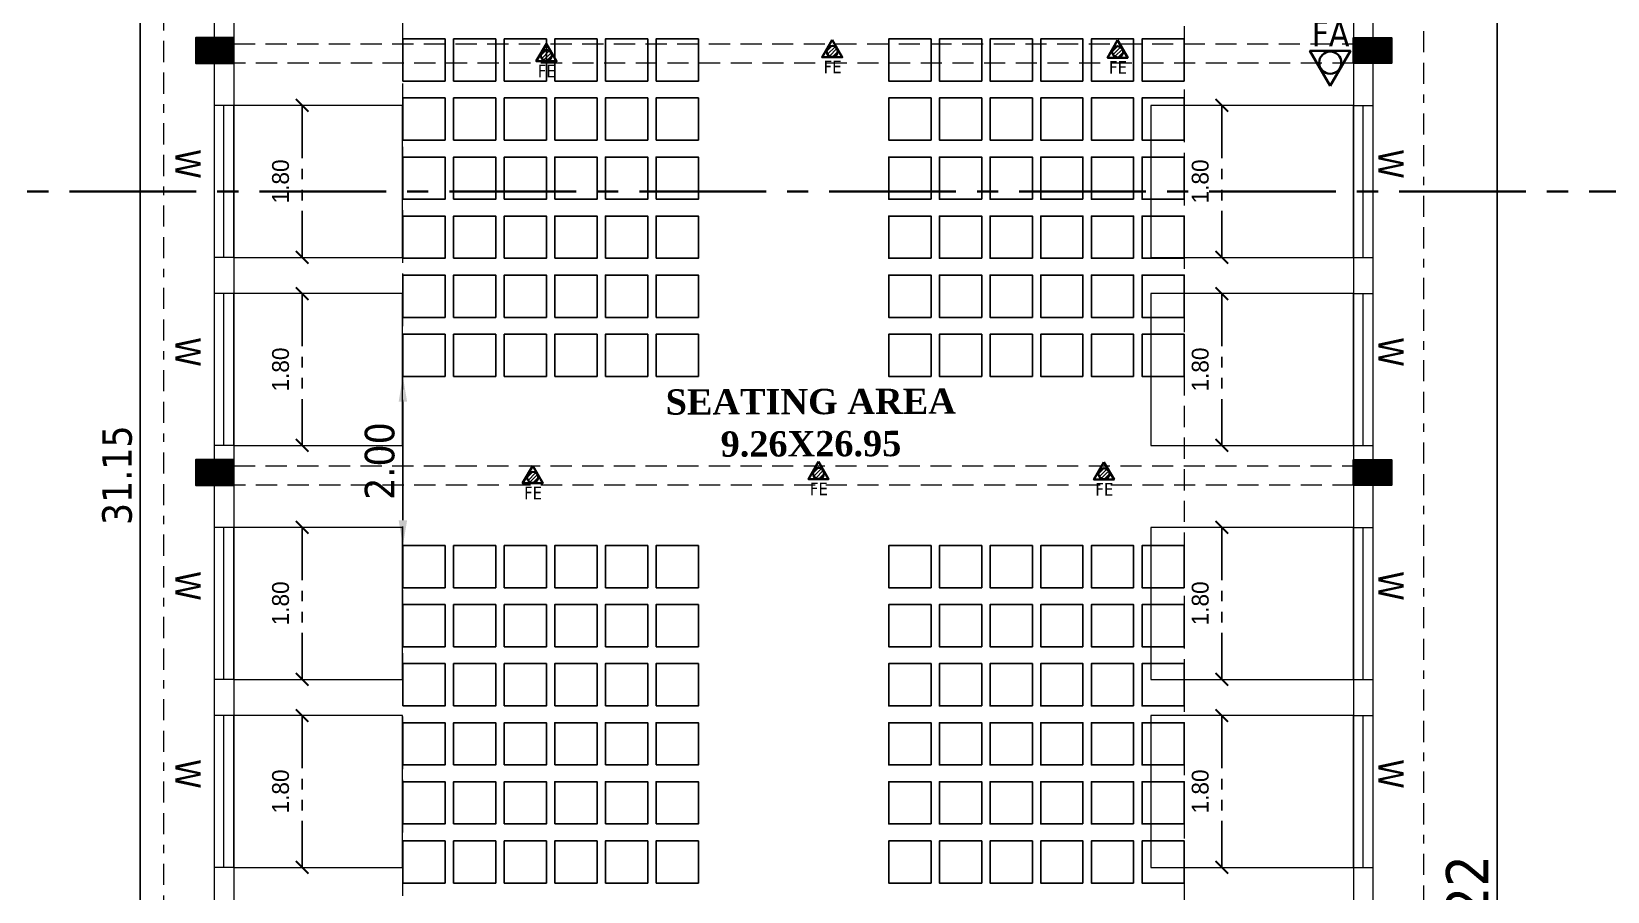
# Model space of a CAD drawing. Header units: metres. Extents: x -44 to 239, y -4 to 219.
# Drawn here: x 119.17 to 137.84, y 44.79 to 54.98 of the extents above; entities that cross this region are included whole.
import ezdxf

# ---------------------------------------------------------------- set-up
doc = ezdxf.new("R2010")
doc.units = ezdxf.units.M
doc.header["$MEASUREMENT"] = 0
for name, pattern in [('001- GROUND FLOOR PLAN$0$HIDDEN', [0.375, 0.25, -0.125]), ('BORDER2', [0.875, 0.25, -0.125, 0.25, -0.125, 0, -0.125]), ('CENTER2', [1.125, 0.75, -0.125, 0.125, -0.125]), ('HIDDEN2', [4.7625, 3.175, -1.5875]), ('PHANTOM2', [1.25, 0.625, -0.125, 0.125, -0.125, 0.125, -0.125])]:
    doc.linetypes.add(name, pattern=pattern)
for name, color, linetype in [('0 @ 1', 7, 'Continuous'), ('BLK_2_FLR_2_BLT_UP_AREA', 8, 'Continuous'), ('BLK_2_FLR_2_CARPET_AREA', 8, 'Continuous'), ('SEATING_AREA', 7, 'Continuous')]:
    doc.layers.add(name, color=color, linetype=linetype)
for name, color, linetype, lineweight in [('A-Column RCC', 6, 'Continuous', 30), ('A-Hatch Concrete-TC', 253, 'Continuous', 0), ('BLK_2_FLR_2_ROOM_1', 2, 'Continuous', 0), ('BLK_2_FLR_2_ROOM_1_LIGHT_VENTILATION_1', 232, 'Continuous', 0), ('BLK_2_FLR_2_SEATING_AREA', 7, 'Continuous', 0), ('FLOOR01', 7, 'Continuous', 30)]:
    doc.layers.add(name, color=color, linetype=linetype, lineweight=lineweight)
doc.styles.add('CODE', font='tahoma.ttf')
doc.styles.add('MtXpl_Times_New_Roma', font='timesbd.ttf')
doc.styles.add('USA TEXT', font='GOTHIC.TTF')
doc.dimstyles.new('1-100-ED', dxfattribs={"dimtxt": 0.2, "dimasz": 0.15, "dimexe": 0.18, "dimexo": 0.0625, "dimgap": 0.15, "dimtad": 1, "dimzin": 0, "dimdsep": 46, "dimtxsty": 'USA TEXT', "dimblk": 'ARCHTICK', "dimcen": 0.1, "dimse1": 1, "dimse2": 1, "dimclrd": 256, "dimclrt": 256, "dimadec": 0, "dimazin": 0, "dimtfac": 1, "dimtofl": 0, "dimtmove": 0, "dimatfit": 3, "dimldrblk": 'ARCHTICK', "dimfxl": 0, "dimtolj": 1, "dimtzin": 0, "dimarcsym": 0})
doc.dimstyles.new('OUTER', dxfattribs={"dimscale": 0, "dimtxt": 0.35, "dimasz": 0.3, "dimexe": 0.18, "dimexo": 0.0625, "dimgap": 0.09, "dimtad": 1, "dimzin": 0, "dimdsep": 46, "dimtxsty": 'CODE', "dimcen": 0.09, "dimse1": 1, "dimse2": 1, "dimclrd": 256, "dimclrt": 1, "dimadec": 0, "dimazin": 0, "dimtfac": 1, "dimtofl": 0, "dimtmove": 2, "dimatfit": 3, "dimfxl": 0, "dimtolj": 1, "dimtzin": 0, "dimarcsym": 0})
pattern_1 = [(45, (53.9881, 38.60598), (-0.022097087, 0.022097087), [])]
pattern_2 = [(45, (57.369214, 38.600393), (-0.022097087, 0.022097087), [])]
pattern_3 = [(45, (50.60281, 38.5574), (-0.022097087, 0.022097087), [])]
pattern_4 = [(45, (53.825957, 33.60598), (-0.022097087, 0.022097087), [])]
pattern_5 = [(45, (57.20707, 33.600393), (-0.022097087, 0.022097087), [])]
pattern_6 = [(45, (50.44067, 33.5574), (-0.022097087, 0.022097087), [])]

# ---------------------------------------------------------------- blocks, each defined once
blk = doc.blocks.new('cq')
at = {"layer": 'A-Hatch Concrete-TC'}
h = blk.add_hatch(dxfattribs=at)
h.set_pattern_fill('ANSI31', scale=0.01, angle=90)
h.set_pattern_definition([(135, (0, 0), (-0.00088388347648, -0.00088388347648), [])])
h.paths.add_polyline_path([(8280.033, -864.633), (8280.033, -864.333), (8279.583, -864.333), (8279.583, -864.633)])
at = {"layer": 'A-Column RCC', "color": 7}
blk.add_lwpolyline([(8280.033, -864.633), (8280.033, -864.333), (8279.583, -864.333), (8279.583, -864.633)], close=True, dxfattribs=at)
blk = doc.blocks.new('*D1026')
at = {"lineweight": -2, "ltscale": 2}
blk.add_line((136.532, 69.481), (136.532, 19.264), dxfattribs=at)
at = {"ltscale": 2}
for points in [[(136.449, 69.481), (136.615, 69.481), (136.532, 69.981)], [(136.449, 19.264), (136.615, 19.264), (136.532, 18.764)]]:
    blk.add_solid(points, dxfattribs=at)
at = {"layer": 'Defpoints', "color": 0, "ltscale": 2}
for p in [(129.665, 69.981), (129.075, 18.764), (136.532, 18.764)]:
    blk.add_point(p, dxfattribs=at)
at = {"color": 1, "lineweight": 20, "ltscale": 2, "insert": (136.182, 44.373), "char_height": 0.5, "attachment_point": 5, "rotation": 90, "style": 'CODE'}
blk.add_mtext('\\A1;51.22', dxfattribs=at)
blk = doc.blocks.new('*U388')
at = {"color": 1}
blk.add_lwpolyline([(-0.25, -0.25), (0.25, -0.25), (0.25, 0.25), (-0.25, 0.25)], close=True, dxfattribs=at)
blk = doc.blocks.new('*U389')
at = {"color": 0, "linetype": 'ByBlock', "lineweight": -2}
for p in [(0, 3.5), (0.6, 3.5), (1.2, 3.5), (1.8, 3.5), (2.4, 3.5), (3, 3.5), (0, 2.8), (0.6, 2.8), (1.2, 2.8), (1.8, 2.8), (2.4, 2.8), (3, 2.8), (0, 2.1), (0.6, 2.1), (1.2, 2.1), (1.8, 2.1), (2.4, 2.1), (3, 2.1), (0, 1.4), (0.6, 1.4), (1.2, 1.4), (1.8, 1.4), (2.4, 1.4), (3, 1.4), (0, 0.7), (0.6, 0.7), (1.2, 0.7), (1.8, 0.7), (2.4, 0.7), (3, 0.7), (0, 0), (0.6, 0), (1.2, 0), (1.8, 0), (2.4, 0), (3, 0)]:
    blk.add_blockref('*U388', p, dxfattribs=at)
blk = doc.blocks.new('*U386')
at = {"color": 1}
blk.add_lwpolyline([(-0.25, -0.25), (0.25, -0.25), (0.25, 0.25), (-0.25, 0.25)], close=True, dxfattribs=at)
blk = doc.blocks.new('*U387')
at = {"color": 0, "linetype": 'ByBlock', "lineweight": -2}
for p in [(0, 3.5), (0.6, 3.5), (1.2, 3.5), (1.8, 3.5), (2.4, 3.5), (3, 3.5), (0, 2.8), (0.6, 2.8), (1.2, 2.8), (1.8, 2.8), (2.4, 2.8), (3, 2.8), (0, 2.1), (0.6, 2.1), (1.2, 2.1), (1.8, 2.1), (2.4, 2.1), (3, 2.1), (0, 1.4), (0.6, 1.4), (1.2, 1.4), (1.8, 1.4), (2.4, 1.4), (3, 1.4), (0, 0.7), (0.6, 0.7), (1.2, 0.7), (1.8, 0.7), (2.4, 0.7), (3, 0.7), (0, 0), (0.6, 0), (1.2, 0), (1.8, 0), (2.4, 0), (3, 0)]:
    blk.add_blockref('*U386', p, dxfattribs=at)
blk = doc.blocks.new('*U378')
at = {"color": 1}
blk.add_lwpolyline([(-0.25, -0.25), (0.25, -0.25), (0.25, 0.25), (-0.25, 0.25)], close=True, dxfattribs=at)
blk = doc.blocks.new('*U379')
at = {"color": 0, "linetype": 'ByBlock', "lineweight": -2}
for p in [(0, 3.5), (0.6, 3.5), (1.2, 3.5), (1.8, 3.5), (2.4, 3.5), (3, 3.5), (0, 2.8), (0.6, 2.8), (1.2, 2.8), (1.8, 2.8), (2.4, 2.8), (3, 2.8), (0, 2.1), (0.6, 2.1), (1.2, 2.1), (1.8, 2.1), (2.4, 2.1), (3, 2.1), (0, 1.4), (0.6, 1.4), (1.2, 1.4), (1.8, 1.4), (2.4, 1.4), (3, 1.4), (0, 0.7), (0.6, 0.7), (1.2, 0.7), (1.8, 0.7), (2.4, 0.7), (3, 0.7), (0, 0), (0.6, 0), (1.2, 0), (1.8, 0), (2.4, 0), (3, 0)]:
    blk.add_blockref('*U378', p, dxfattribs=at)
blk = doc.blocks.new('*U380')
at = {"color": 1}
blk.add_lwpolyline([(-0.25, -0.25), (0.25, -0.25), (0.25, 0.25), (-0.25, 0.25)], close=True, dxfattribs=at)
blk = doc.blocks.new('*U381')
at = {"color": 0, "linetype": 'ByBlock', "lineweight": -2}
for p in [(0, 3.5), (0.6, 3.5), (1.2, 3.5), (1.8, 3.5), (2.4, 3.5), (3, 3.5), (0, 2.8), (0.6, 2.8), (1.2, 2.8), (1.8, 2.8), (2.4, 2.8), (3, 2.8), (0, 2.1), (0.6, 2.1), (1.2, 2.1), (1.8, 2.1), (2.4, 2.1), (3, 2.1), (0, 1.4), (0.6, 1.4), (1.2, 1.4), (1.8, 1.4), (2.4, 1.4), (3, 1.4), (0, 0.7), (0.6, 0.7), (1.2, 0.7), (1.8, 0.7), (2.4, 0.7), (3, 0.7), (0, 0), (0.6, 0), (1.2, 0), (1.8, 0), (2.4, 0), (3, 0)]:
    blk.add_blockref('*U380', p, dxfattribs=at)
blk = doc.blocks.new('*D1145')
at = {"lineweight": -2}
blk.add_line((123.572, 50.589), (123.572, 49.185), dxfattribs=at)
for points in [[(123.522, 50.589), (123.622, 50.589), (123.572, 50.889)], [(123.522, 49.185), (123.622, 49.185), (123.572, 48.885)]]:
    blk.add_solid(points)
at = {"layer": 'Defpoints', "color": 0}
for p in [(123.572, 50.889), (123.572, 48.885), (123.572, 48.885)]:
    blk.add_point(p, dxfattribs=at)
at = {"color": 1, "lineweight": 20, "insert": (123.299, 49.887), "char_height": 0.35, "attachment_point": 5, "rotation": 90, "style": 'CODE'}
blk.add_mtext('\\A1;2.00', dxfattribs=at)
blk = doc.blocks.new('*D1042')
at = {"lineweight": -2}
blk.add_line((120.461, 34.444), (120.461, 64.991), dxfattribs=at)
for points in [[(120.411, 64.991), (120.511, 64.991), (120.461, 65.291)], [(120.411, 34.444), (120.511, 34.444), (120.461, 34.144)]]:
    blk.add_solid(points)
at = {"layer": 'Defpoints', "color": 0}
for p in [(120.461, 65.291), (121.572, 65.291), (121.572, 34.144)]:
    blk.add_point(p, dxfattribs=at)
at = {"color": 1, "lineweight": 20, "insert": (120.189, 49.718), "char_height": 0.35, "attachment_point": 5, "rotation": 90, "style": 'CODE'}
blk.add_mtext('\\A1;31.15', dxfattribs=at)
blk = doc.blocks.new('_ArchTick')
at = {"color": 0, "linetype": 'ByBlock', "const_width": 0.15}
blk.add_lwpolyline([(-0.5, -0.5), (0.5, 0.5)], dxfattribs=at)
blk = doc.blocks.new('*D703')
at = {"layer": 'BLK_2_FLR_2_ROOM_1_LIGHT_VENTILATION_1', "linetype": 'PHANTOM2', "lineweight": -2}
blk.add_line((122.379, 46.871), (122.379, 45.071), dxfattribs=at)
at = {"layer": 'Defpoints', "color": 0}
for p in [(121.71, 46.871), (121.71, 45.071), (122.379, 45.071)]:
    blk.add_point(p, dxfattribs=at)
at = {"layer": 'BLK_2_FLR_2_ROOM_1_LIGHT_VENTILATION_1', "lineweight": -2, "xscale": 0.15, "yscale": 0.15, "zscale": 0.15}
for p, rotation in [((122.379, 46.871), 90), ((122.379, 45.071), 270)]:
    blk.add_blockref('_ArchTick', p, dxfattribs=dict(at, rotation=rotation))
at = {"layer": 'BLK_2_FLR_2_ROOM_1_LIGHT_VENTILATION_1', "insert": (122.124, 45.971), "char_height": 0.2, "attachment_point": 5, "rotation": 90, "style": 'USA TEXT'}
blk.add_mtext('\\A1;1.80', dxfattribs=at)
blk = doc.blocks.new('*D704')
at = {"layer": 'BLK_2_FLR_2_ROOM_1_LIGHT_VENTILATION_1', "linetype": 'PHANTOM2', "lineweight": -2}
blk.add_line((122.379, 49.1), (122.379, 47.3), dxfattribs=at)
at = {"layer": 'Defpoints', "color": 0}
for p in [(121.71, 49.1), (121.71, 47.3), (122.379, 47.3)]:
    blk.add_point(p, dxfattribs=at)
at = {"layer": 'BLK_2_FLR_2_ROOM_1_LIGHT_VENTILATION_1', "lineweight": -2, "xscale": 0.15, "yscale": 0.15, "zscale": 0.15}
for p, rotation in [((122.379, 49.1), 90), ((122.379, 47.3), 270)]:
    blk.add_blockref('_ArchTick', p, dxfattribs=dict(at, rotation=rotation))
at = {"layer": 'BLK_2_FLR_2_ROOM_1_LIGHT_VENTILATION_1', "insert": (122.124, 48.2), "char_height": 0.2, "attachment_point": 5, "rotation": 90, "style": 'USA TEXT'}
blk.add_mtext('\\A1;1.80', dxfattribs=at)
blk = doc.blocks.new('*D705')
at = {"layer": 'BLK_2_FLR_2_ROOM_1_LIGHT_VENTILATION_1', "linetype": 'PHANTOM2', "lineweight": -2}
blk.add_line((122.379, 51.871), (122.379, 50.071), dxfattribs=at)
at = {"layer": 'Defpoints', "color": 0}
for p in [(121.71, 51.871), (121.71, 50.071), (122.379, 50.071)]:
    blk.add_point(p, dxfattribs=at)
at = {"layer": 'BLK_2_FLR_2_ROOM_1_LIGHT_VENTILATION_1', "lineweight": -2, "xscale": 0.15, "yscale": 0.15, "zscale": 0.15}
for p, rotation in [((122.379, 51.871), 90), ((122.379, 50.071), 270)]:
    blk.add_blockref('_ArchTick', p, dxfattribs=dict(at, rotation=rotation))
at = {"layer": 'BLK_2_FLR_2_ROOM_1_LIGHT_VENTILATION_1', "insert": (122.124, 50.971), "char_height": 0.2, "attachment_point": 5, "rotation": 90, "style": 'USA TEXT'}
blk.add_mtext('\\A1;1.80', dxfattribs=at)
blk = doc.blocks.new('*D706')
at = {"layer": 'BLK_2_FLR_2_ROOM_1_LIGHT_VENTILATION_1', "linetype": 'PHANTOM2', "lineweight": -2}
blk.add_line((122.379, 54.1), (122.379, 52.3), dxfattribs=at)
at = {"layer": 'Defpoints', "color": 0}
for p in [(121.71, 54.1), (121.71, 52.3), (122.379, 52.3)]:
    blk.add_point(p, dxfattribs=at)
at = {"layer": 'BLK_2_FLR_2_ROOM_1_LIGHT_VENTILATION_1', "lineweight": -2, "xscale": 0.15, "yscale": 0.15, "zscale": 0.15}
for p, rotation in [((122.379, 54.1), 90), ((122.379, 52.3), 270)]:
    blk.add_blockref('_ArchTick', p, dxfattribs=dict(at, rotation=rotation))
at = {"layer": 'BLK_2_FLR_2_ROOM_1_LIGHT_VENTILATION_1', "insert": (122.124, 53.2), "char_height": 0.2, "attachment_point": 5, "rotation": 90, "style": 'USA TEXT'}
blk.add_mtext('\\A1;1.80', dxfattribs=at)
blk = doc.blocks.new('*D716')
at = {"layer": 'BLK_2_FLR_2_ROOM_1_LIGHT_VENTILATION_1', "linetype": 'PHANTOM2', "lineweight": -2}
blk.add_line((133.272, 54.1), (133.272, 52.3), dxfattribs=at)
at = {"layer": 'Defpoints', "color": 0}
for p in [(132.603, 54.1), (132.603, 52.3), (133.272, 52.3)]:
    blk.add_point(p, dxfattribs=at)
at = {"layer": 'BLK_2_FLR_2_ROOM_1_LIGHT_VENTILATION_1', "lineweight": -2, "xscale": 0.15, "yscale": 0.15, "zscale": 0.15}
for p, rotation in [((133.272, 54.1), 90), ((133.272, 52.3), 270)]:
    blk.add_blockref('_ArchTick', p, dxfattribs=dict(at, rotation=rotation))
at = {"layer": 'BLK_2_FLR_2_ROOM_1_LIGHT_VENTILATION_1', "insert": (133.017, 53.2), "char_height": 0.2, "attachment_point": 5, "rotation": 90, "style": 'USA TEXT'}
blk.add_mtext('\\A1;1.80', dxfattribs=at)
blk = doc.blocks.new('*D717')
at = {"layer": 'BLK_2_FLR_2_ROOM_1_LIGHT_VENTILATION_1', "linetype": 'PHANTOM2', "lineweight": -2}
blk.add_line((133.272, 51.871), (133.272, 50.071), dxfattribs=at)
at = {"layer": 'Defpoints', "color": 0}
for p in [(132.603, 51.871), (132.603, 50.071), (133.272, 50.071)]:
    blk.add_point(p, dxfattribs=at)
at = {"layer": 'BLK_2_FLR_2_ROOM_1_LIGHT_VENTILATION_1', "lineweight": -2, "xscale": 0.15, "yscale": 0.15, "zscale": 0.15}
for p, rotation in [((133.272, 51.871), 90), ((133.272, 50.071), 270)]:
    blk.add_blockref('_ArchTick', p, dxfattribs=dict(at, rotation=rotation))
at = {"layer": 'BLK_2_FLR_2_ROOM_1_LIGHT_VENTILATION_1', "insert": (133.017, 50.971), "char_height": 0.2, "attachment_point": 5, "rotation": 90, "style": 'USA TEXT'}
blk.add_mtext('\\A1;1.80', dxfattribs=at)
blk = doc.blocks.new('*D718')
at = {"layer": 'BLK_2_FLR_2_ROOM_1_LIGHT_VENTILATION_1', "linetype": 'PHANTOM2', "lineweight": -2}
blk.add_line((133.272, 49.1), (133.272, 47.3), dxfattribs=at)
at = {"layer": 'Defpoints', "color": 0}
for p in [(132.603, 49.1), (132.603, 47.3), (133.272, 47.3)]:
    blk.add_point(p, dxfattribs=at)
at = {"layer": 'BLK_2_FLR_2_ROOM_1_LIGHT_VENTILATION_1', "lineweight": -2, "xscale": 0.15, "yscale": 0.15, "zscale": 0.15}
for p, rotation in [((133.272, 49.1), 90), ((133.272, 47.3), 270)]:
    blk.add_blockref('_ArchTick', p, dxfattribs=dict(at, rotation=rotation))
at = {"layer": 'BLK_2_FLR_2_ROOM_1_LIGHT_VENTILATION_1', "insert": (133.017, 48.2), "char_height": 0.2, "attachment_point": 5, "rotation": 90, "style": 'USA TEXT'}
blk.add_mtext('\\A1;1.80', dxfattribs=at)
blk = doc.blocks.new('*D719')
at = {"layer": 'BLK_2_FLR_2_ROOM_1_LIGHT_VENTILATION_1', "linetype": 'PHANTOM2', "lineweight": -2}
blk.add_line((133.272, 46.871), (133.272, 45.071), dxfattribs=at)
at = {"layer": 'Defpoints', "color": 0}
for p in [(132.603, 46.871), (132.603, 45.071), (133.272, 45.071)]:
    blk.add_point(p, dxfattribs=at)
at = {"layer": 'BLK_2_FLR_2_ROOM_1_LIGHT_VENTILATION_1', "lineweight": -2, "xscale": 0.15, "yscale": 0.15, "zscale": 0.15}
for p, rotation in [((133.272, 46.871), 90), ((133.272, 45.071), 270)]:
    blk.add_blockref('_ArchTick', p, dxfattribs=dict(at, rotation=rotation))
at = {"layer": 'BLK_2_FLR_2_ROOM_1_LIGHT_VENTILATION_1', "insert": (133.017, 45.971), "char_height": 0.2, "attachment_point": 5, "rotation": 90, "style": 'USA TEXT'}
blk.add_mtext('\\A1;1.80', dxfattribs=at)

msp = doc.modelspace()

# ---------------------------------------------------------------- hatches: boundary and pattern name
at = {"lineweight": 25}
h = msp.add_hatch(dxfattribs=at)
h.set_pattern_fill('ANSI31', color=256, scale=0.25)
h.set_pattern_definition(pattern_3)
h.paths.add_polyline_path([(125.20613, 54.69266, 1), (125.33727, 54.69266, 1)])
h = msp.add_hatch(dxfattribs=at)
h.set_pattern_fill('ANSI31', color=256, scale=0.25)
h.set_pattern_definition(pattern_3)
h.paths.add_polyline_path([(125.20613, 54.69266, 1), (125.33727, 54.69266, 1)])
h = msp.add_hatch(dxfattribs=at)
h.set_pattern_fill('ANSI31', color=256, scale=0.25)
h.set_pattern_definition(pattern_1)
h.paths.add_polyline_path([(128.59142, 54.74124, 1), (128.72256, 54.74124, 1)])
h = msp.add_hatch(dxfattribs=at)
h.set_pattern_fill('ANSI31', color=256, scale=0.25)
h.set_pattern_definition(pattern_1)
h.paths.add_polyline_path([(128.59142, 54.74124, 1), (128.72256, 54.74124, 1)])
h = msp.add_hatch(dxfattribs=at)
h.set_pattern_fill('ANSI31', color=256, scale=0.25)
h.set_pattern_definition(pattern_2)
h.paths.add_polyline_path([(131.97253, 54.73565, 1), (132.10367, 54.73565, 1)])
h = msp.add_hatch(dxfattribs=at)
h.set_pattern_fill('ANSI31', color=256, scale=0.25)
h.set_pattern_definition(pattern_2)
h.paths.add_polyline_path([(131.97253, 54.73565, 1), (132.10367, 54.73565, 1)])
h = msp.add_hatch(dxfattribs=at)
h.set_pattern_fill('ANSI31', color=256, scale=0.25)
h.set_pattern_definition(pattern_6)
h.paths.add_polyline_path([(125.04399, 49.69266, 1), (125.17513, 49.69266, 1)])
h = msp.add_hatch(dxfattribs=at)
h.set_pattern_fill('ANSI31', color=256, scale=0.25)
h.set_pattern_definition(pattern_6)
h.paths.add_polyline_path([(125.04399, 49.69266, 1), (125.17513, 49.69266, 1)])
h = msp.add_hatch(dxfattribs=at)
h.set_pattern_fill('ANSI31', color=256, scale=0.25)
h.set_pattern_definition(pattern_4)
h.paths.add_polyline_path([(128.42927, 49.74124, 1), (128.56041, 49.74124, 1)])
h = msp.add_hatch(dxfattribs=at)
h.set_pattern_fill('ANSI31', color=256, scale=0.25)
h.set_pattern_definition(pattern_4)
h.paths.add_polyline_path([(128.42927, 49.74124, 1), (128.56041, 49.74124, 1)])
h = msp.add_hatch(dxfattribs=at)
h.set_pattern_fill('ANSI31', color=256, scale=0.25)
h.set_pattern_definition(pattern_5)
h.paths.add_polyline_path([(131.81039, 49.73565, 1), (131.94153, 49.73565, 1)])
h = msp.add_hatch(dxfattribs=at)
h.set_pattern_fill('ANSI31', color=256, scale=0.25)
h.set_pattern_definition(pattern_5)
h.paths.add_polyline_path([(131.81039, 49.73565, 1), (131.94153, 49.73565, 1)])

# ---------------------------------------------------------------- linework, layer by layer
at = {"color": 7, "linetype": '001- GROUND FLOOR PLAN$0$HIDDEN', "lineweight": 20}
for p, q in [((121.5717, 54.83107), (134.8317, 54.83107)), ((134.8317, 54.60107), (121.5717, 54.60107)), ((121.5717, 49.83107), (134.8317, 49.83107)), ((134.8317, 49.60107), (121.5717, 49.60107))]:
    msp.add_line(p, q, dxfattribs=at)
at = {"color": 7, "lineweight": 20}
for p, q in [((121.56767, 54.09952), (121.33767, 54.09952)), ((134.8317, 54.09952), (135.0617, 54.09952)), ((121.56767, 52.29952), (121.33767, 52.29952)), ((134.8317, 52.29952), (135.0617, 52.29952)), ((121.56767, 51.87117), (121.33767, 51.87117)), ((134.8317, 51.87117), (135.0617, 51.87117)), ((121.56767, 50.07117), (121.33767, 50.07117)), ((134.8317, 50.07117), (135.0617, 50.07117)), ((121.56767, 49.09952), (121.33767, 49.09952)), ((134.8317, 49.09952), (135.0617, 49.09952)), ((121.56767, 47.29952), (121.33767, 47.29952)), ((134.8317, 47.29952), (135.0617, 47.29952)), ((121.56767, 46.87117), (121.33767, 46.87117)), ((134.8317, 46.87117), (135.0617, 46.87117)), ((121.56767, 45.07117), (121.33767, 45.07117)), ((134.8317, 45.07117), (135.0617, 45.07117))]:
    msp.add_line(p, q, dxfattribs=at)
at = {"color": 7, "linetype": 'HIDDEN2', "lineweight": 20}
for p, q in [((121.45267, 52.29952), (121.45267, 54.09952)), ((134.9467, 52.29952), (134.9467, 54.09952)), ((121.45267, 50.07117), (121.45267, 51.87117)), ((134.9467, 50.07117), (134.9467, 51.87117)), ((121.45267, 47.29952), (121.45267, 49.09952)), ((134.9467, 47.29952), (134.9467, 49.09952)), ((121.45267, 45.07117), (121.45267, 46.87117)), ((134.9467, 45.07117), (134.9467, 46.87117))]:
    msp.add_line(p, q, dxfattribs=at)
at = {"color": 3, "linetype": 'CENTER2', "lineweight": 35, "ltscale": 2}
msp.add_line((154.87302, 53.0808), (82.00167, 53.0808), dxfattribs=at)
at = {"linetype": 'BORDER2', "lineweight": 20}
msp.add_lwpolyline([(120.7417, 18.16407), (120.7417, 70.58107), (135.6617, 70.58107), (135.6617, 18.16407)], close=True, dxfattribs=at)
at = {"color": 7, "lineweight": 20}
msp.add_lwpolyline([(134.8317, 67.52107), (134.8317, 21.22407)], dxfattribs=at)
at = {"lineweight": 35}
for points in [[(128.65699, 54.87966), (128.53711, 54.67203), (128.77686, 54.67203)], [(128.65699, 54.87966), (128.53711, 54.67203), (128.77686, 54.67203)], [(125.2717, 54.83107), (125.15183, 54.62345), (125.39157, 54.62345)], [(125.2717, 54.83107), (125.15183, 54.62345), (125.39157, 54.62345)], [(132.0381, 54.87407), (131.91823, 54.66644), (132.15798, 54.66644)], [(132.0381, 54.87407), (131.91823, 54.66644), (132.15798, 54.66644)], [(134.55561, 54.33089), (134.79535, 54.74615), (134.31586, 54.74615)], [(134.55561, 54.33089), (134.79535, 54.74615), (134.31586, 54.74615)], [(128.49484, 49.87966), (128.37497, 49.67203), (128.61472, 49.67203)], [(128.49484, 49.87966), (128.37497, 49.67203), (128.61472, 49.67203)], [(131.87596, 49.87407), (131.75609, 49.66644), (131.99583, 49.66644)], [(131.87596, 49.87407), (131.75609, 49.66644), (131.99583, 49.66644)], [(125.10956, 49.83107), (124.98968, 49.62345), (125.22943, 49.62345)], [(125.10956, 49.83107), (124.98968, 49.62345), (125.22943, 49.62345)]]:
    msp.add_lwpolyline(points, close=True, dxfattribs=at)
for centre, radius in [((125.2717, 54.69266), 0.06557), ((125.2717, 54.69266), 0.06557), ((128.65699, 54.74124), 0.06557), ((128.65699, 54.74124), 0.06557), ((132.0381, 54.73565), 0.06557), ((132.0381, 54.73565), 0.06557), ((134.55561, 54.60773), 0.13114), ((134.55561, 54.60773), 0.13114), ((125.10956, 49.69266), 0.06557), ((125.10956, 49.69266), 0.06557), ((128.49484, 49.74124), 0.06557), ((128.49484, 49.74124), 0.06557), ((131.87596, 49.73565), 0.06557), ((131.87596, 49.73565), 0.06557)]:
    msp.add_circle(centre, radius, dxfattribs=at)
at = {"layer": 'BLK_2_FLR_2_BLT_UP_AREA', "color": 8, "lineweight": 20}
msp.add_lwpolyline([(121.3417, 18.76407), (121.3417, 69.98107), (135.0617, 69.98107), (135.0617, 18.76407)], close=True, dxfattribs=at)
at = {"layer": 'BLK_2_FLR_2_CARPET_AREA', "color": 8, "lineweight": 20}
msp.add_lwpolyline([(132.6017, 67.52107), (134.8317, 67.52107), (134.8317, 29.00407), (134.8317, 23.45407), (121.5717, 23.45407), (121.5717, 65.29107), (126.5717, 65.29107), (126.5717, 69.75107), (132.6017, 69.75107)], close=True, dxfattribs=at)
at = {"layer": 'BLK_2_FLR_2_ROOM_1'}
msp.add_lwpolyline([(132.6017, 67.52107), (134.8317, 67.52107), (134.8317, 29.00407), (134.8317, 23.45407), (121.5717, 23.45407), (121.5717, 65.29107), (126.5717, 65.29107), (126.5717, 69.75107), (132.6017, 69.75107)], close=True, dxfattribs=at)
at = {"layer": 'BLK_2_FLR_2_ROOM_1_LIGHT_VENTILATION_1', "color": 2}
for points in [[(121.56767, 52.29952), (123.56767, 52.29952), (123.56767, 54.09952), (121.56767, 54.09952)], [(132.4317, 52.29952), (134.8317, 52.29952), (134.8317, 54.09952), (132.4317, 54.09952)], [(121.56767, 50.07117), (123.56767, 50.07117), (123.56767, 51.87117), (121.56767, 51.87117)], [(132.4317, 50.07117), (134.8317, 50.07117), (134.8317, 51.87117), (132.4317, 51.87117)], [(121.56767, 47.29952), (123.56767, 47.29952), (123.56767, 49.09952), (121.56767, 49.09952)], [(132.4317, 47.29952), (134.8317, 47.29952), (134.8317, 49.09952), (132.4317, 49.09952)], [(121.56767, 45.07117), (123.56767, 45.07117), (123.56767, 46.87117), (121.56767, 46.87117)], [(132.4317, 45.07117), (134.8317, 45.07117), (134.8317, 46.87117), (132.4317, 46.87117)]]:
    msp.add_lwpolyline(points, close=True, dxfattribs=at)
at = {"layer": 'BLK_2_FLR_2_SEATING_AREA', "linetype": '001- GROUND FLOOR PLAN$0$HIDDEN', "lineweight": 20}
msp.add_lwpolyline([(123.5717, 63.28917), (132.82767, 63.28917), (132.82767, 36.48549), (123.5717, 36.48549)], close=True, dxfattribs=at)
at = {"layer": 'SEATING_AREA', "linetype": '001- GROUND FLOOR PLAN$0$HIDDEN', "lineweight": 20}
msp.add_lwpolyline([(123.5717, 63.28909), (132.82767, 63.28909), (132.82767, 36.48541), (123.5717, 36.48541)], close=True, dxfattribs=at)

# ---------------------------------------------------------------- block references
at = {"color": 7, "lineweight": 20}
for name, p in [('cq', (-8158.46162, 919.2336)), ('*U389', (123.8217, 51.13925)), ('cq', (-8158.46162, 914.2336)), ('*U379', (123.8217, 45.13549))]:
    msp.add_blockref(name, p, dxfattribs=at)
at = {"color": 7, "lineweight": 20, "xscale": -1}
for name, p in [('*U387', (132.57767, 51.13925)), ('cq', (8414.86502, 919.2336)), ('cq', (8414.86502, 914.2336)), ('*U381', (132.57767, 45.13549))]:
    msp.add_blockref(name, p, dxfattribs=at)

# ---------------------------------------------------------------- texts
at = {"lineweight": 35, "style": 'CODE'}
for s, height, p in [('FA', 0.3, (134.3365, 54.80272)), ('FE', 0.15, (125.16955, 54.43305)), ('FE', 0.15, (125.16955, 54.43305)), ('FE', 0.15, (128.55484, 54.48163)), ('FE', 0.15, (128.55484, 54.48163)), ('FE', 0.15, (131.93595, 54.47604)), ('FE', 0.15, (131.93595, 54.47604)), ('FE', 0.15, (125.0074, 49.43305)), ('FE', 0.15, (125.0074, 49.43305)), ('FE', 0.15, (128.39269, 49.48163)), ('FE', 0.15, (128.39269, 49.48163)), ('FE', 0.15, (131.77381, 49.47604)), ('FE', 0.15, (131.77381, 49.47604))]:
    msp.add_text(s, height=height, dxfattribs=at).set_placement(p)
at = {"color": 7, "lineweight": 20, "insert": (125.32432, 49.92512), "char_height": 0.3, "width": 6.0079231, "attachment_point": 7, "rotation": 0.182444, "style": 'MtXpl_Times_New_Roma'}
msp.add_mtext('{\\W6.0115;  }SEATING AREA\\P{\\W8.87966;  }9.26X26.95', dxfattribs=at)
at = {"layer": 'FLOOR01', "color": 7, "lineweight": 20, "style": 'CODE'}
for p in [(120.87495, 53.58214), (135.12442, 53.58214), (120.87495, 51.35379), (135.12442, 51.35379), (120.87495, 48.58214), (135.12442, 48.58214), (120.87495, 46.35379), (135.12442, 46.35379)]:
    msp.add_text('W', height=0.3, rotation=270, dxfattribs=at).set_placement(p)

# ---------------------------------------------------------------- dimensions: what is measured, and where the dimension line sits
at = {"layer": '0 @ 1', "color": 7, "lineweight": 20, "ltscale": 2}
dim = msp.add_linear_dim(base=(136.53192, 18.76407), p1=(129.66547, 69.98107), p2=(129.07468, 18.76407), angle=90, dimstyle='OUTER', override={"dimscale": 1, "dimtxt": 0.5, "dimasz": 0.5, "dimtad": 3, "dimtix": 0, "dimtofl": 0, "dimtmove": 2, "dimatfit": 3}, dxfattribs=at)
dim.commit()
dim.dimension.update_dxf_attribs({"geometry": '*D1026', "text_midpoint": (136.18151, 44.37257)})
at = {"layer": '0 @ 1', "color": 7, "lineweight": 20}
for base, p1, p2, picture, middle in [((120.46146, 65.29107), (121.5717, 34.14407), (121.5717, 65.29107), '*D1042', (120.18917, 49.71757)), ((123.5717, 48.88549), (123.5717, 50.88925), (123.5717, 48.88549), '*D1145', (123.29941, 49.88737))]:
    dim = msp.add_linear_dim(base=base, p1=p1, p2=p2, angle=90, dimstyle='OUTER', override={"dimscale": 1, "dimtix": 0, "dimtofl": 0, "dimtmove": 2, "dimatfit": 3}, dxfattribs=at)
    dim.commit()
    dim.dimension.update_dxf_attribs({"geometry": picture, "text_midpoint": middle})
at = {"layer": 'BLK_2_FLR_2_ROOM_1_LIGHT_VENTILATION_1', "color": 232}
for base, p1, p2, picture, middle in [((122.37935, 52.29952), (121.71047, 54.09952), (121.71047, 52.29952), '*D706', (122.12432, 53.19952)), ((133.27194, 52.29952), (132.60306, 54.09952), (132.60306, 52.29952), '*D716', (133.01691, 53.19952)), ((122.37935, 50.07117), (121.71047, 51.87117), (121.71047, 50.07117), '*D705', (122.12432, 50.97117)), ((133.27194, 50.07117), (132.60306, 51.87117), (132.60306, 50.07117), '*D717', (133.01691, 50.97117)), ((122.37935, 47.29952), (121.71047, 49.09952), (121.71047, 47.29952), '*D704', (122.12432, 48.19952)), ((133.27194, 47.29952), (132.60306, 49.09952), (132.60306, 47.29952), '*D718', (133.01691, 48.19952)), ((122.37935, 45.07117), (121.71047, 46.87117), (121.71047, 45.07117), '*D703', (122.12432, 45.97117)), ((133.27194, 45.07117), (132.60306, 46.87117), (132.60306, 45.07117), '*D719', (133.01691, 45.97117))]:
    dim = msp.add_linear_dim(base=base, p1=p1, p2=p2, angle=90, dimstyle='1-100-ED', override={"dimfxl": 75, "dimarcsym": 2}, dxfattribs=at)
    dim.commit()
    dim.dimension.update_dxf_attribs({"geometry": picture, "text_midpoint": middle})

doc.saveas('drawing.dxf')
